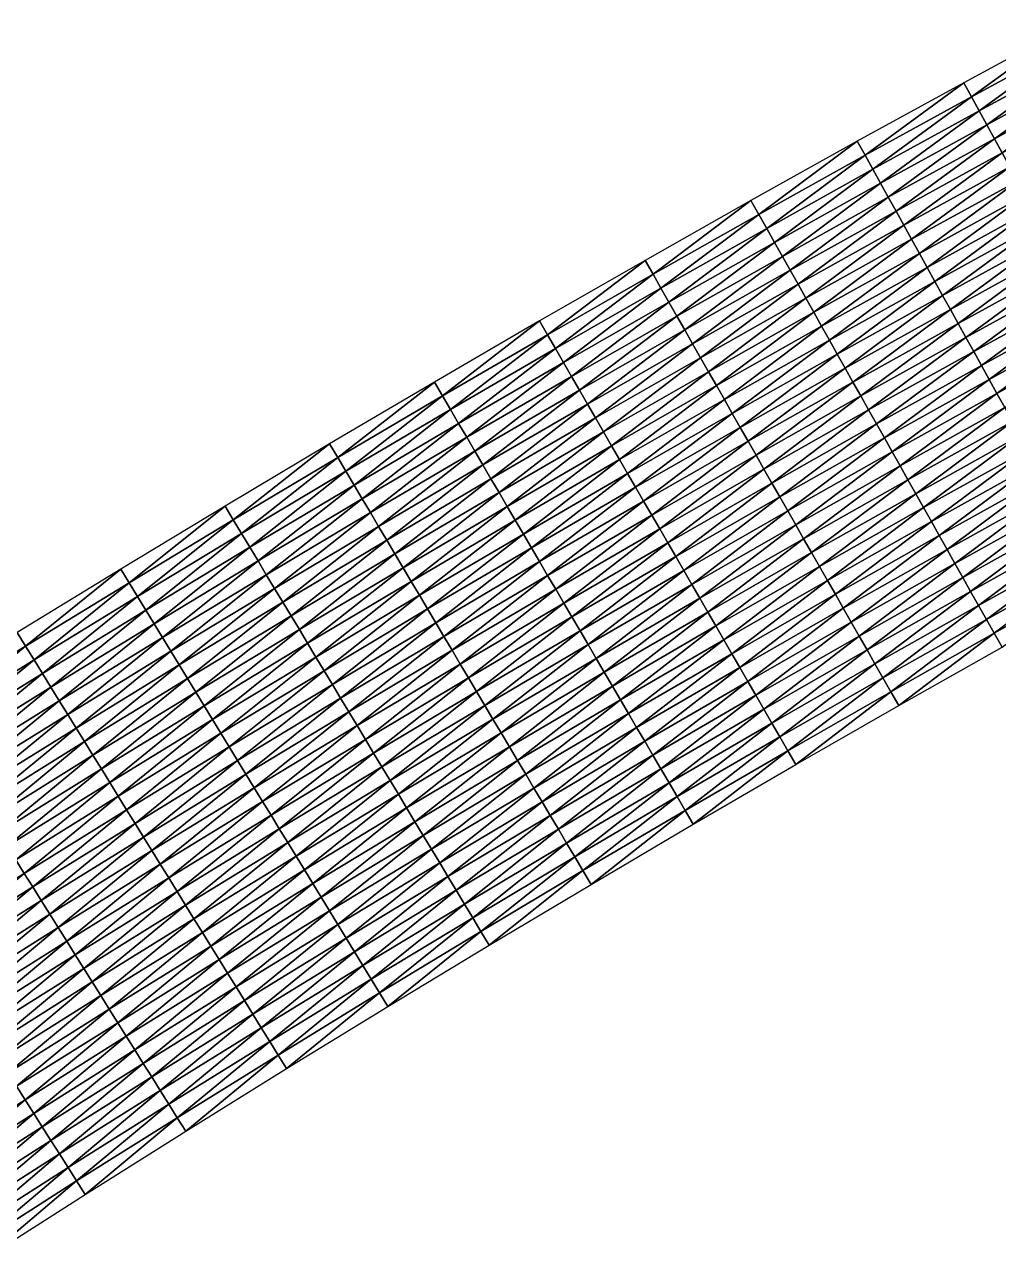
# Model space of a CAD drawing. Header units: metres. Extents: x 479979 to 482619, y 6959976 to 6961524.
# Drawn here: x 480524.2 to 480645.8, y 6960363.6 to 6960517.7 of the extents above; entities that cross this region are included whole.
import ezdxf

# ---------------------------------------------------------------- set-up
doc = ezdxf.new("R2010")
doc.units = ezdxf.units.M

msp = doc.modelspace()

# ---------------------------------------------------------------- meshes
at = {"layer": 'WORKING_PLATFORM_TOP'}
mesh = msp.add_polyface(dxfattribs=at)
corners = [(480628.63, 6960471.276, 10.293), (480641.752, 6960478.595, 10.262), (480640.783, 6960480.345, 10.27), (480645.628, 6960471.597, 10.23), (480658.753, 6960478.817, 10.196), (480657.794, 6960480.573, 10.204), (480644.659, 6960473.347, 10.238), (480656.835, 6960482.328, 10.212), (480643.69, 6960475.096, 10.246), (480655.877, 6960484.083, 10.22), (480642.721, 6960476.846, 10.254), (480654.918, 6960485.838, 10.228), (480653.959, 6960487.593, 10.236), (480653, 6960489.348, 10.244), (480639.813, 6960482.094, 10.278), (480652.041, 6960491.104, 10.252), (480638.844, 6960483.844, 10.285), (480651.083, 6960492.859, 10.259), (480637.875, 6960485.593, 10.293), (480650.124, 6960494.614, 10.267), (480636.906, 6960487.343, 10.301), (480649.165, 6960496.369, 9.855), (480635.937, 6960489.092, 9.9), (480648.206, 6960498.124, 9.783), (480634.968, 6960490.842, 9.817), (480647.247, 6960499.88, 9.791), (480633.999, 6960492.592, 9.825), (480646.288, 6960501.635, 9.799), (480633.03, 6960494.341, 9.833), (480645.33, 6960503.39, 9.807), (480632.06, 6960496.091, 9.841), (480644.371, 6960505.145, 9.815), (480631.091, 6960497.84, 9.849), (480643.412, 6960506.9, 9.823), (480630.122, 6960499.59, 9.857), (480642.453, 6960508.655, 9.83), (480629.153, 6960501.339, 9.865), (480641.494, 6960510.411, 9.838), (480665.282, 6960498.287, 10.215), (480664.334, 6960500.047, 10.223), (480663.385, 6960501.808, 10.231), (480662.437, 6960503.569, 9.807), (480661.488, 6960505.33, 9.747), (480660.54, 6960507.09, 9.754), (480659.591, 6960508.851, 9.762), (480658.643, 6960510.612, 9.77), (480657.694, 6960512.373, 9.778), (480656.746, 6960514.134, 9.786), (480655.797, 6960515.894, 9.794), (480654.849, 6960517.655, 9.802)]
mesh.append_faces([[corners[k] for k in face] for face in [(0, 1, 2), (3, 4, 5), (6, 5, 7), (6, 7, 8), (8, 7, 9), (8, 9, 10), (10, 9, 11), (10, 11, 1), (1, 11, 12), (1, 12, 2), (2, 12, 13), (2, 13, 14), (14, 13, 15), (14, 15, 16), (16, 15, 17), (16, 17, 18), (18, 17, 19), (18, 19, 20), (20, 19, 21), (20, 21, 22), (22, 21, 23), (22, 23, 24), (24, 23, 25), (24, 25, 26), (26, 25, 27), (26, 27, 28), (28, 27, 29), (30, 29, 31), (32, 31, 33), (34, 33, 35), (36, 35, 37), (13, 38, 15), (15, 39, 17), (17, 40, 19), (19, 41, 21), (21, 42, 23), (23, 42, 43), (23, 43, 25), (25, 43, 44), (25, 44, 27), (27, 44, 45), (27, 45, 29), (29, 45, 46), (29, 46, 31), (31, 46, 47), (31, 47, 33), (33, 47, 48), (33, 48, 35), (35, 48, 49), (35, 49, 37)]])
mesh = msp.add_polyface(dxfattribs=at)
corners = [(480611.593, 6960470.831, 10.354), (480624.712, 6960478.251, 10.325), (480623.733, 6960479.995, 10.333), (480610.604, 6960472.569, 10.362), (480622.753, 6960481.739, 9.944), (480609.614, 6960474.307, 9.985), (480621.774, 6960483.482, 9.849), (480608.624, 6960476.045, 9.878), (480620.794, 6960485.226, 9.857), (480607.634, 6960477.783, 9.886), (480619.815, 6960486.97, 9.865), (480606.645, 6960479.521, 9.894), (480618.835, 6960488.714, 9.873), (480605.655, 6960481.259, 9.902), (480617.856, 6960490.457, 9.881), (480604.665, 6960482.997, 9.91), (480616.877, 6960492.201, 9.888), (480603.675, 6960484.735, 9.918), (480615.897, 6960493.945, 9.896), (480602.686, 6960486.473, 9.925), (480614.918, 6960495.689, 9.904), (480601.696, 6960488.211, 9.933), (480627.65, 6960473.02, 10.301), (480640.783, 6960480.345, 10.27), (480639.813, 6960482.094, 10.278), (480626.671, 6960474.764, 10.309), (480638.844, 6960483.844, 10.285), (480625.691, 6960476.507, 10.317), (480637.875, 6960485.593, 10.293), (480636.906, 6960487.343, 10.301), (480635.937, 6960489.092, 9.9), (480634.968, 6960490.842, 9.817), (480633.999, 6960492.592, 9.825), (480633.03, 6960494.341, 9.833), (480632.06, 6960496.091, 9.841), (480631.091, 6960497.84, 9.849), (480630.122, 6960499.59, 9.857), (480629.153, 6960501.339, 9.865), (480628.184, 6960503.089, 9.873), (480645.33, 6960503.39, 9.807), (480644.371, 6960505.145, 9.815), (480643.412, 6960506.9, 9.823), (480642.453, 6960508.655, 9.83), (480641.494, 6960510.411, 9.838)]
mesh.append_faces([[corners[k] for k in face] for face in [(0, 1, 2), (3, 2, 4), (3, 4, 5), (5, 4, 6), (5, 6, 7), (7, 6, 8), (7, 8, 9), (9, 8, 10), (9, 10, 11), (11, 10, 12), (11, 12, 13), (13, 12, 14), (13, 14, 15), (15, 14, 16), (15, 16, 17), (17, 16, 18), (17, 18, 19), (19, 18, 20), (19, 20, 21), (22, 23, 24), (22, 24, 25), (25, 24, 26), (25, 26, 27), (27, 26, 28), (27, 28, 1), (1, 28, 29), (1, 29, 2), (2, 29, 30), (2, 30, 4), (4, 30, 31), (4, 31, 6), (6, 31, 32), (6, 32, 8), (8, 32, 33), (8, 33, 10), (10, 33, 34), (10, 34, 12), (12, 34, 35), (12, 35, 14), (14, 35, 36), (14, 36, 16), (16, 36, 37), (16, 37, 18), (18, 37, 38), (18, 38, 20), (33, 39, 34), (34, 40, 35), (35, 41, 36), (36, 42, 37), (37, 43, 38)]])
mesh = msp.add_polyface(dxfattribs=at)
corners = [(480568.423, 6960454.989, 9.956), (480581.449, 6960462.665, 9.935), (480580.438, 6960464.391, 9.944), (480567.402, 6960456.71, 9.964), (480579.428, 6960466.117, 9.952), (480566.382, 6960458.43, 9.972), (480578.418, 6960467.843, 9.96), (480565.362, 6960460.15, 9.98), (480577.408, 6960469.569, 9.968), (480564.341, 6960461.87, 9.989), (480576.397, 6960471.295, 9.976), (480563.321, 6960463.59, 9.997), (480575.387, 6960473.021, 9.984), (480562.3, 6960465.31, 10.005), (480586.5, 6960454.034, 10.395), (480599.519, 6960461.603, 10.372), (480598.519, 6960463.335, 10.38), (480585.489, 6960455.76, 10.403), (480597.519, 6960465.067, 10.388), (480584.479, 6960457.487, 10.411), (480596.519, 6960466.799, 10.025), (480583.469, 6960459.213, 10.062), (480595.519, 6960468.531, 9.904), (480582.459, 6960460.939, 9.927), (480594.519, 6960470.263, 9.912), (480593.519, 6960471.995, 9.92), (480592.519, 6960473.727, 9.928), (480591.519, 6960475.459, 9.936), (480590.519, 6960477.191, 9.944), (480589.519, 6960478.923, 9.952), (480588.519, 6960480.655, 9.96), (480600.519, 6960459.87, 10.364), (480612.583, 6960469.094, 10.346), (480611.593, 6960470.831, 10.354), (480610.604, 6960472.569, 10.362), (480609.614, 6960474.307, 9.985), (480608.624, 6960476.045, 9.878), (480607.634, 6960477.783, 9.886), (480606.645, 6960479.521, 9.894), (480605.655, 6960481.259, 9.902), (480604.665, 6960482.997, 9.91), (480603.675, 6960484.735, 9.918), (480602.686, 6960486.473, 9.925), (480601.696, 6960488.211, 9.933)]
mesh.append_faces([[corners[k] for k in face] for face in [(0, 1, 2), (3, 2, 4), (3, 4, 5), (5, 4, 6), (5, 6, 7), (7, 6, 8), (7, 8, 9), (9, 8, 10), (9, 10, 11), (11, 10, 12), (11, 12, 13), (14, 15, 16), (17, 16, 18), (19, 18, 20), (19, 20, 21), (21, 20, 22), (21, 22, 23), (23, 22, 24), (23, 24, 1), (1, 24, 25), (1, 25, 2), (2, 25, 26), (2, 26, 4), (4, 26, 27), (4, 27, 6), (6, 27, 28), (6, 28, 8), (8, 28, 29), (8, 29, 10), (10, 29, 30), (10, 30, 12), (31, 32, 15), (15, 33, 16), (16, 34, 18), (18, 35, 20), (20, 36, 22), (22, 36, 37), (22, 37, 24), (24, 37, 38), (24, 38, 25), (25, 38, 39), (25, 39, 26), (26, 39, 40), (26, 40, 27), (27, 40, 41), (27, 41, 28), (28, 41, 42), (28, 42, 29), (29, 42, 43), (29, 43, 30)]])
mesh = msp.add_polyface(dxfattribs=at)
corners = [(480633.367, 6960432.597, 9.678), (480646.26, 6960439.888, 9.65), (480645.28, 6960441.632, 9.658), (480632.378, 6960434.335, 9.686), (480644.301, 6960443.376, 9.666), (480631.388, 6960436.073, 9.694), (480643.321, 6960445.12, 9.674), (480630.398, 6960437.811, 9.702), (480642.342, 6960446.863, 9.682), (480629.408, 6960439.549, 9.71), (480641.362, 6960448.607, 9.69), (480628.419, 6960441.286, 9.718), (480640.383, 6960450.351, 9.698), (480627.429, 6960443.024, 9.726), (480639.403, 6960452.095, 9.706), (480626.439, 6960444.762, 9.734), (480638.424, 6960453.838, 9.944), (480658.227, 6960448.854, 9.627), (480657.258, 6960450.603, 9.635), (480656.289, 6960452.353, 9.643), (480655.319, 6960454.102, 9.651), (480654.35, 6960455.852, 9.659), (480653.381, 6960457.601, 9.667), (480652.412, 6960459.351, 9.675), (480651.443, 6960461.1, 9.9), (480650.474, 6960462.85, 10.19), (480637.445, 6960455.582, 10.221), (480649.505, 6960464.599, 10.198), (480636.465, 6960457.326, 10.229), (480648.536, 6960466.349, 10.206), (480635.486, 6960459.07, 10.237), (480647.566, 6960468.098, 10.214), (480634.506, 6960460.813, 10.245), (480646.597, 6960469.848, 10.222), (480633.527, 6960462.557, 10.253), (480645.628, 6960471.597, 10.23), (480632.547, 6960464.301, 10.261), (480644.659, 6960473.347, 10.238), (480631.568, 6960466.045, 10.269), (480643.69, 6960475.096, 10.246), (480630.589, 6960467.788, 10.277), (480642.721, 6960476.846, 10.254), (480629.609, 6960469.532, 10.285), (480641.752, 6960478.595, 10.262), (480661.629, 6960473.552, 10.173), (480660.671, 6960475.307, 10.181), (480659.712, 6960477.062, 10.188), (480658.753, 6960478.817, 10.196), (480657.794, 6960480.573, 10.204)]
mesh.append_faces([[corners[k] for k in face] for face in [(0, 1, 2), (0, 2, 3), (3, 2, 4), (3, 4, 5), (5, 4, 6), (5, 6, 7), (7, 6, 8), (9, 8, 10), (11, 10, 12), (13, 12, 14), (15, 14, 16), (1, 17, 2), (2, 17, 18), (2, 18, 4), (4, 18, 19), (4, 19, 6), (6, 19, 20), (6, 20, 8), (8, 20, 21), (8, 21, 10), (10, 21, 22), (10, 22, 12), (12, 22, 23), (12, 23, 14), (14, 23, 24), (14, 24, 16), (16, 24, 25), (16, 25, 26), (26, 25, 27), (26, 27, 28), (28, 27, 29), (28, 29, 30), (30, 29, 31), (30, 31, 32), (32, 31, 33), (32, 33, 34), (34, 33, 35), (34, 35, 36), (36, 35, 37), (36, 37, 38), (38, 37, 39), (38, 39, 40), (40, 39, 41), (40, 41, 42), (42, 41, 43), (27, 44, 29), (29, 45, 31), (31, 46, 33), (33, 47, 35), (35, 48, 37)]])
mesh = msp.add_polyface(dxfattribs=at)
corners = [(480608.519, 6960446.014, 10.3), (480621.491, 6960453.452, 10.274), (480620.501, 6960455.19, 10.282), (480607.519, 6960447.746, 10.308), (480619.511, 6960456.928, 10.29), (480606.519, 6960449.478, 10.316), (480618.521, 6960458.666, 10.298), (480605.519, 6960451.21, 10.324), (480617.532, 6960460.404, 10.306), (480604.519, 6960452.942, 10.332), (480616.542, 6960462.142, 10.314), (480603.519, 6960454.674, 10.34), (480615.552, 6960463.88, 10.322), (480602.519, 6960456.406, 10.348), (480614.562, 6960465.618, 10.33), (480601.519, 6960458.138, 10.356), (480613.573, 6960467.356, 10.338), (480600.519, 6960459.87, 10.364), (480612.583, 6960469.094, 10.346), (480599.519, 6960461.603, 10.372), (480611.593, 6960470.831, 10.354), (480598.519, 6960463.335, 10.38), (480610.604, 6960472.569, 10.362), (480597.519, 6960465.067, 10.388), (480609.614, 6960474.307, 9.985), (480596.519, 6960466.799, 10.025), (480608.624, 6960476.045, 9.878), (480625.449, 6960446.5, 9.985), (480638.424, 6960453.838, 9.944), (480637.445, 6960455.582, 10.221), (480624.46, 6960448.238, 10.25), (480636.465, 6960457.326, 10.229), (480623.47, 6960449.976, 10.258), (480635.486, 6960459.07, 10.237), (480622.48, 6960451.714, 10.266), (480634.506, 6960460.813, 10.245), (480633.527, 6960462.557, 10.253), (480632.547, 6960464.301, 10.261), (480631.568, 6960466.045, 10.269), (480630.589, 6960467.788, 10.277), (480629.609, 6960469.532, 10.285), (480628.63, 6960471.276, 10.293), (480627.65, 6960473.02, 10.301), (480626.671, 6960474.764, 10.309), (480625.691, 6960476.507, 10.317), (480624.712, 6960478.251, 10.325), (480623.733, 6960479.995, 10.333), (480641.752, 6960478.595, 10.262), (480640.783, 6960480.345, 10.27)]
mesh.append_faces([[corners[k] for k in face] for face in [(0, 1, 2), (3, 2, 4), (3, 4, 5), (5, 4, 6), (5, 6, 7), (7, 6, 8), (7, 8, 9), (9, 8, 10), (9, 10, 11), (11, 10, 12), (11, 12, 13), (13, 12, 14), (13, 14, 15), (15, 14, 16), (15, 16, 17), (17, 16, 18), (19, 18, 20), (21, 20, 22), (23, 22, 24), (25, 24, 26), (27, 28, 29), (30, 29, 31), (30, 31, 32), (32, 31, 33), (32, 33, 34), (34, 33, 35), (34, 35, 1), (1, 35, 36), (1, 36, 2), (2, 36, 37), (2, 37, 4), (4, 37, 38), (4, 38, 6), (6, 38, 39), (6, 39, 8), (8, 39, 40), (8, 40, 10), (10, 40, 41), (10, 41, 12), (12, 41, 42), (12, 42, 14), (14, 42, 43), (14, 43, 16), (16, 43, 44), (16, 44, 18), (18, 44, 45), (18, 45, 20), (20, 46, 22), (40, 47, 41), (41, 48, 42)]])
mesh = msp.add_polyface(dxfattribs=at)
corners = [(480532.767, 6960426.395, 10.478), (480545.628, 6960434.283, 10.466), (480544.587, 6960435.991, 10.158), (480531.716, 6960428.097, 10.185), (480543.547, 6960437.699, 9.982), (480530.666, 6960429.799, 9.994), (480542.506, 6960439.407, 9.99), (480529.615, 6960431.501, 10.002), (480541.465, 6960441.115, 9.998), (480528.564, 6960433.203, 10.01), (480540.425, 6960442.823, 10.006), (480527.514, 6960434.905, 10.018), (480539.384, 6960444.531, 10.014), (480526.463, 6960436.606, 10.027), (480538.344, 6960446.239, 10.022), (480525.413, 6960438.308, 10.035), (480537.303, 6960447.947, 10.03), (480550.831, 6960425.744, 10.425), (480563.686, 6960433.524, 10.41), (480562.656, 6960435.239, 10.418), (480549.79, 6960427.452, 10.434), (480561.625, 6960436.953, 10.426), (480548.75, 6960429.159, 10.442), (480560.595, 6960438.667, 10.434), (480547.709, 6960430.867, 10.45), (480559.564, 6960440.381, 10.442), (480546.669, 6960432.575, 10.458), (480558.534, 6960442.095, 10.45), (480557.503, 6960443.809, 10.128), (480556.473, 6960445.523, 9.966), (480555.442, 6960447.237, 9.975), (480554.411, 6960448.951, 9.983), (480553.381, 6960450.665, 9.991), (480552.35, 6960452.379, 9.999), (480551.32, 6960454.093, 10.007), (480550.289, 6960455.807, 10.015), (480549.259, 6960457.521, 10.023), (480536.262, 6960449.655, 10.038), (480569.443, 6960453.269, 9.948), (480568.423, 6960454.989, 9.956), (480567.402, 6960456.71, 9.964), (480566.382, 6960458.43, 9.972), (480565.362, 6960460.15, 9.98), (480564.341, 6960461.87, 9.989), (480563.321, 6960463.59, 9.997), (480562.3, 6960465.31, 10.005)]
mesh.append_faces([[corners[k] for k in face] for face in [(0, 1, 2), (3, 2, 4), (3, 4, 5), (5, 4, 6), (5, 6, 7), (7, 6, 8), (7, 8, 9), (9, 8, 10), (11, 10, 12), (13, 12, 14), (15, 14, 16), (17, 18, 19), (20, 19, 21), (20, 21, 22), (22, 21, 23), (22, 23, 24), (24, 23, 25), (24, 25, 26), (26, 25, 27), (26, 27, 1), (1, 27, 28), (1, 28, 2), (2, 28, 29), (2, 29, 4), (4, 29, 30), (4, 30, 6), (6, 30, 31), (6, 31, 8), (8, 31, 32), (8, 32, 10), (10, 32, 33), (10, 33, 12), (12, 33, 34), (12, 34, 14), (14, 34, 35), (14, 35, 16), (16, 35, 36), (16, 36, 37), (28, 38, 29), (29, 39, 30), (30, 40, 31), (31, 41, 32), (32, 41, 42), (32, 42, 33), (33, 42, 43), (33, 43, 34), (34, 43, 44), (34, 44, 35), (35, 44, 45), (35, 45, 36)]])
mesh = msp.add_polyface(dxfattribs=at)
corners = [(480561.625, 6960436.953, 10.426), (480574.545, 6960444.669, 10.408), (480573.525, 6960446.389, 10.416), (480560.595, 6960438.667, 10.434), (480572.505, 6960448.109, 10.424), (480559.564, 6960440.381, 10.442), (480571.484, 6960449.829, 10.432), (480558.534, 6960442.095, 10.45), (480570.464, 6960451.549, 10.096), (480557.503, 6960443.809, 10.128), (480569.443, 6960453.269, 9.948), (480556.473, 6960445.523, 9.966), (480568.423, 6960454.989, 9.956), (480555.442, 6960447.237, 9.975), (480567.402, 6960456.71, 9.964), (480554.411, 6960448.951, 9.983), (480566.382, 6960458.43, 9.972), (480578.627, 6960437.788, 10.376), (480591.551, 6960445.404, 10.355), (480590.541, 6960447.13, 10.363), (480577.607, 6960439.509, 10.384), (480589.53, 6960448.856, 10.371), (480576.586, 6960441.229, 10.392), (480588.52, 6960450.582, 10.379), (480575.566, 6960442.949, 10.4), (480587.51, 6960452.308, 10.387), (480586.5, 6960454.034, 10.395), (480585.489, 6960455.76, 10.403), (480584.479, 6960457.487, 10.411), (480583.469, 6960459.213, 10.062), (480582.459, 6960460.939, 9.927), (480581.449, 6960462.665, 9.935), (480580.438, 6960464.391, 9.944), (480595.592, 6960438.499, 10.323), (480608.519, 6960446.014, 10.3), (480607.519, 6960447.746, 10.308), (480594.582, 6960440.226, 10.331), (480606.519, 6960449.478, 10.316), (480593.571, 6960441.952, 10.339), (480605.519, 6960451.21, 10.324), (480592.561, 6960443.678, 10.347), (480604.519, 6960452.942, 10.332), (480603.519, 6960454.674, 10.34), (480602.519, 6960456.406, 10.348), (480601.519, 6960458.138, 10.356), (480600.519, 6960459.87, 10.364), (480599.519, 6960461.603, 10.372), (480598.519, 6960463.335, 10.38), (480597.519, 6960465.067, 10.388)]
mesh.append_faces([[corners[k] for k in face] for face in [(0, 1, 2), (3, 2, 4), (3, 4, 5), (5, 4, 6), (5, 6, 7), (7, 6, 8), (7, 8, 9), (9, 8, 10), (11, 10, 12), (13, 12, 14), (15, 14, 16), (17, 18, 19), (20, 19, 21), (20, 21, 22), (22, 21, 23), (22, 23, 24), (24, 23, 25), (24, 25, 1), (1, 25, 26), (1, 26, 2), (2, 26, 27), (2, 27, 4), (4, 27, 28), (4, 28, 6), (6, 28, 29), (6, 29, 8), (8, 29, 30), (8, 30, 10), (10, 30, 31), (10, 31, 12), (12, 32, 14), (33, 34, 35), (36, 35, 37), (36, 37, 38), (38, 37, 39), (38, 39, 40), (40, 39, 41), (40, 41, 18), (18, 41, 42), (18, 42, 19), (19, 42, 43), (19, 43, 21), (21, 43, 44), (21, 44, 23), (23, 44, 45), (23, 45, 25), (25, 45, 46), (25, 46, 26), (26, 47, 27), (27, 48, 28)]])
mesh = msp.add_polyface(dxfattribs=at)
corners = [(480607.715, 6960417.786, 9.727), (480620.519, 6960425.229, 9.704), (480619.519, 6960426.962, 9.712), (480606.704, 6960419.512, 9.735), (480618.519, 6960428.694, 9.72), (480605.694, 6960421.238, 9.743), (480617.519, 6960430.426, 9.728), (480604.684, 6960422.965, 9.751), (480616.519, 6960432.158, 9.736), (480603.674, 6960424.691, 9.759), (480615.519, 6960433.89, 9.744), (480602.663, 6960426.417, 9.767), (480614.519, 6960435.622, 9.752), (480601.653, 6960428.143, 9.775), (480613.519, 6960437.354, 9.76), (480600.643, 6960429.869, 9.783), (480612.519, 6960439.086, 10.025), (480599.633, 6960431.595, 10.062), (480611.519, 6960440.818, 10.276), (480598.623, 6960433.321, 10.299), (480610.519, 6960442.55, 10.284), (480597.612, 6960435.047, 10.307), (480609.519, 6960444.282, 10.292), (480596.602, 6960436.773, 10.315), (480608.519, 6960446.014, 10.3), (480633.367, 6960432.597, 9.678), (480632.378, 6960434.335, 9.686), (480631.388, 6960436.073, 9.694), (480630.398, 6960437.811, 9.702), (480629.408, 6960439.549, 9.71), (480628.419, 6960441.286, 9.718), (480627.429, 6960443.024, 9.726), (480626.439, 6960444.762, 9.734), (480625.449, 6960446.5, 9.985), (480624.46, 6960448.238, 10.25), (480623.47, 6960449.976, 10.258), (480622.48, 6960451.714, 10.266), (480621.491, 6960453.452, 10.274), (480620.501, 6960455.19, 10.282), (480607.519, 6960447.746, 10.308), (480642.342, 6960446.863, 9.682), (480641.362, 6960448.607, 9.69), (480640.383, 6960450.351, 9.698), (480639.403, 6960452.095, 9.706), (480638.424, 6960453.838, 9.944), (480637.445, 6960455.582, 10.221)]
mesh.append_faces([[corners[k] for k in face] for face in [(0, 1, 2), (0, 2, 3), (3, 2, 4), (3, 4, 5), (5, 4, 6), (5, 6, 7), (7, 6, 8), (7, 8, 9), (9, 8, 10), (9, 10, 11), (11, 10, 12), (11, 12, 13), (13, 12, 14), (13, 14, 15), (15, 14, 16), (17, 16, 18), (19, 18, 20), (21, 20, 22), (23, 22, 24), (1, 25, 26), (1, 26, 2), (2, 26, 27), (2, 27, 4), (4, 27, 28), (4, 28, 6), (6, 28, 29), (6, 29, 8), (8, 29, 30), (8, 30, 10), (10, 30, 31), (10, 31, 12), (12, 31, 32), (12, 32, 14), (14, 32, 33), (14, 33, 16), (16, 33, 34), (16, 34, 18), (18, 34, 35), (18, 35, 20), (20, 35, 36), (20, 36, 22), (22, 36, 37), (22, 37, 24), (24, 38, 39), (28, 40, 29), (29, 41, 30), (30, 42, 31), (31, 43, 32), (32, 44, 33), (33, 45, 34)]])
mesh = msp.add_polyface(dxfattribs=at)
corners = [(480514.67, 6960398.565, 10.439), (480527.374, 6960406.562, 10.432), (480526.313, 6960408.257, 10.44), (480513.6, 6960400.255, 10.447), (480525.253, 6960409.953, 10.448), (480512.529, 6960401.944, 10.455), (480524.192, 6960411.649, 10.456), (480511.459, 6960403.634, 10.463), (480523.132, 6960413.344, 10.464), (480510.389, 6960405.323, 10.471), (480522.071, 6960415.04, 10.472), (480509.319, 6960407.013, 10.479), (480521.011, 6960416.736, 10.48), (480508.248, 6960408.702, 10.487), (480519.95, 6960418.431, 10.488), (480507.178, 6960410.392, 10.495), (480518.89, 6960420.127, 10.209), (480506.108, 6960412.081, 10.23), (480517.829, 6960421.823, 10.004), (480505.037, 6960413.771, 10.011), (480516.769, 6960423.518, 10.012), (480529.495, 6960403.17, 10.416), (480541.172, 6960412.781, 10.414), (480528.434, 6960404.866, 10.424), (480540.121, 6960414.483, 10.422), (480539.071, 6960416.185, 10.43), (480538.02, 6960417.886, 10.438), (480536.969, 6960419.588, 10.446), (480535.919, 6960421.29, 10.454), (480534.868, 6960422.992, 10.462), (480533.817, 6960424.694, 10.47), (480532.767, 6960426.395, 10.478), (480531.716, 6960428.097, 10.185), (480530.666, 6960429.799, 9.994), (480529.615, 6960431.501, 10.002), (480528.564, 6960433.203, 10.01), (480515.708, 6960425.214, 10.02), (480527.514, 6960434.905, 10.018), (480514.648, 6960426.91, 10.028), (480526.463, 6960436.606, 10.027), (480513.587, 6960428.605, 10.036), (480525.413, 6960438.308, 10.035), (480512.527, 6960430.301, 10.044), (480524.362, 6960440.01, 10.043), (480511.466, 6960431.997, 10.052), (480523.311, 6960441.712, 10.051), (480510.406, 6960433.692, 10.06), (480540.425, 6960442.823, 10.006), (480539.384, 6960444.531, 10.014), (480538.344, 6960446.239, 10.022), (480537.303, 6960447.947, 10.03), (480536.262, 6960449.655, 10.038)]
mesh.append_faces([[corners[k] for k in face] for face in [(0, 1, 2), (3, 2, 4), (5, 4, 6), (5, 6, 7), (7, 6, 8), (7, 8, 9), (9, 8, 10), (9, 10, 11), (11, 10, 12), (13, 12, 14), (15, 14, 16), (17, 16, 18), (19, 18, 20), (21, 22, 23), (23, 24, 1), (1, 25, 2), (2, 26, 4), (4, 27, 6), (6, 27, 28), (6, 28, 8), (8, 28, 29), (8, 29, 10), (10, 29, 30), (10, 30, 12), (12, 30, 31), (12, 31, 14), (14, 31, 32), (14, 32, 16), (16, 32, 33), (16, 33, 18), (18, 33, 34), (18, 34, 20), (20, 34, 35), (20, 35, 36), (36, 35, 37), (36, 37, 38), (38, 37, 39), (38, 39, 40), (40, 39, 41), (40, 41, 42), (42, 41, 43), (42, 43, 44), (44, 43, 45), (44, 45, 46), (35, 47, 37), (37, 48, 39), (39, 49, 41), (41, 50, 43), (43, 50, 51), (43, 51, 45)]])
mesh = msp.add_polyface(dxfattribs=at)
corners = [(480566.441, 6960400.124, 9.805), (480579.145, 6960407.814, 9.79), (480578.114, 6960409.528, 9.798), (480565.4, 6960401.832, 9.813), (480577.084, 6960411.242, 9.806), (480564.359, 6960403.54, 9.821), (480576.053, 6960412.956, 9.814), (480563.319, 6960405.248, 9.829), (480575.023, 6960414.67, 9.822), (480562.278, 6960406.956, 9.837), (480573.992, 6960416.384, 10.128), (480561.237, 6960408.664, 10.158), (480572.962, 6960418.098, 10.338), (480560.197, 6960410.372, 10.353), (480571.931, 6960419.812, 10.346), (480559.156, 6960412.08, 10.361), (480570.9, 6960421.526, 10.354), (480558.116, 6960413.788, 10.369), (480569.87, 6960423.24, 10.362), (480557.075, 6960415.496, 10.377), (480568.839, 6960424.954, 10.37), (480556.034, 6960417.204, 10.385), (480567.809, 6960426.668, 10.378), (480554.994, 6960418.912, 10.393), (480566.778, 6960428.382, 10.386), (480553.953, 6960420.62, 10.401), (480565.748, 6960430.096, 10.394), (480589.852, 6960418.867, 9.788), (480588.831, 6960420.588, 9.796), (480587.811, 6960422.308, 9.804), (480586.791, 6960424.028, 10.096), (480585.77, 6960425.748, 10.32), (480584.75, 6960427.468, 10.328), (480583.729, 6960429.188, 10.336), (480582.709, 6960430.908, 10.344), (480581.688, 6960432.628, 10.352), (480580.668, 6960434.348, 10.36), (480579.648, 6960436.068, 10.368), (480578.627, 6960437.788, 10.376), (480577.607, 6960439.509, 10.384), (480564.717, 6960431.81, 10.402), (480576.586, 6960441.229, 10.392), (480563.686, 6960433.524, 10.41), (480575.566, 6960442.949, 10.4), (480562.656, 6960435.239, 10.418), (480574.545, 6960444.669, 10.408), (480561.625, 6960436.953, 10.426), (480573.525, 6960446.389, 10.416), (480560.595, 6960438.667, 10.434), (480590.541, 6960447.13, 10.363)]
mesh.append_faces([[corners[k] for k in face] for face in [(0, 1, 2), (3, 2, 4), (3, 4, 5), (5, 4, 6), (5, 6, 7), (7, 6, 8), (7, 8, 9), (9, 8, 10), (9, 10, 11), (11, 10, 12), (11, 12, 13), (13, 12, 14), (13, 14, 15), (15, 14, 16), (15, 16, 17), (17, 16, 18), (19, 18, 20), (21, 20, 22), (23, 22, 24), (25, 24, 26), (2, 27, 4), (4, 28, 6), (6, 29, 8), (8, 30, 10), (10, 30, 31), (10, 31, 12), (12, 31, 32), (12, 32, 14), (14, 32, 33), (14, 33, 16), (16, 33, 34), (16, 34, 18), (18, 34, 35), (18, 35, 20), (20, 35, 36), (20, 36, 22), (22, 36, 37), (22, 37, 24), (24, 37, 38), (24, 38, 26), (26, 38, 39), (26, 39, 40), (40, 39, 41), (40, 41, 42), (42, 41, 43), (42, 43, 44), (44, 43, 45), (44, 45, 46), (46, 47, 48), (38, 49, 39)]])
mesh = msp.add_polyface(dxfattribs=at)
corners = [(480582.237, 6960402.672, 9.765), (480594.954, 6960410.267, 9.748), (480593.934, 6960411.987, 9.756), (480581.206, 6960404.386, 9.773), (480592.913, 6960413.707, 9.764), (480580.175, 6960406.1, 9.782), (480591.893, 6960415.427, 9.772), (480579.145, 6960407.814, 9.79), (480590.872, 6960417.147, 9.78), (480578.114, 6960409.528, 9.798), (480589.852, 6960418.867, 9.788), (480577.084, 6960411.242, 9.806), (480588.831, 6960420.588, 9.796), (480576.053, 6960412.956, 9.814), (480587.811, 6960422.308, 9.804), (480575.023, 6960414.67, 9.822), (480586.791, 6960424.028, 10.096), (480607.715, 6960417.786, 9.727), (480606.704, 6960419.512, 9.735), (480605.694, 6960421.238, 9.743), (480604.684, 6960422.965, 9.751), (480603.674, 6960424.691, 9.759), (480602.663, 6960426.417, 9.767), (480601.653, 6960428.143, 9.775), (480600.643, 6960429.869, 9.783), (480599.633, 6960431.595, 10.062), (480598.623, 6960433.321, 10.299), (480585.77, 6960425.748, 10.32), (480597.612, 6960435.047, 10.307), (480584.75, 6960427.468, 10.328), (480596.602, 6960436.773, 10.315), (480583.729, 6960429.188, 10.336), (480595.592, 6960438.499, 10.323), (480582.709, 6960430.908, 10.344), (480594.582, 6960440.226, 10.331), (480581.688, 6960432.628, 10.352), (480593.571, 6960441.952, 10.339), (480580.668, 6960434.348, 10.36), (480592.561, 6960443.678, 10.347), (480579.648, 6960436.068, 10.368), (480591.551, 6960445.404, 10.355), (480578.627, 6960437.788, 10.376), (480612.519, 6960439.086, 10.025), (480611.519, 6960440.818, 10.276), (480610.519, 6960442.55, 10.284), (480609.519, 6960444.282, 10.292), (480608.519, 6960446.014, 10.3), (480607.519, 6960447.746, 10.308)]
mesh.append_faces([[corners[k] for k in face] for face in [(0, 1, 2), (0, 2, 3), (3, 2, 4), (3, 4, 5), (5, 4, 6), (5, 6, 7), (7, 6, 8), (7, 8, 9), (9, 8, 10), (11, 10, 12), (13, 12, 14), (15, 14, 16), (1, 17, 18), (1, 18, 2), (2, 18, 19), (2, 19, 4), (4, 19, 20), (4, 20, 6), (6, 20, 21), (6, 21, 8), (8, 21, 22), (8, 22, 10), (10, 22, 23), (10, 23, 12), (12, 23, 24), (12, 24, 14), (14, 24, 25), (14, 25, 16), (16, 25, 26), (16, 26, 27), (27, 26, 28), (27, 28, 29), (29, 28, 30), (29, 30, 31), (31, 30, 32), (31, 32, 33), (33, 32, 34), (33, 34, 35), (35, 34, 36), (35, 36, 37), (37, 36, 38), (37, 38, 39), (39, 38, 40), (39, 40, 41), (24, 42, 25), (25, 43, 26), (26, 44, 28), (28, 45, 30), (30, 46, 32), (32, 47, 34)]])
mesh = msp.add_polyface(dxfattribs=at)
corners = [(480531.616, 6960399.779, 10.399), (480544.324, 6960407.675, 10.39), (480543.273, 6960409.377, 10.398), (480530.555, 6960401.475, 10.407), (480542.222, 6960411.079, 10.406), (480529.495, 6960403.17, 10.416), (480541.172, 6960412.781, 10.414), (480528.434, 6960404.866, 10.424), (480540.121, 6960414.483, 10.422), (480527.374, 6960406.562, 10.432), (480539.071, 6960416.185, 10.43), (480526.313, 6960408.257, 10.44), (480538.02, 6960417.886, 10.438), (480525.253, 6960409.953, 10.448), (480536.969, 6960419.588, 10.446), (480549.577, 6960399.166, 9.849), (480562.278, 6960406.956, 9.837), (480561.237, 6960408.664, 10.158), (480548.526, 6960400.868, 10.185), (480560.197, 6960410.372, 10.353), (480547.475, 6960402.57, 10.366), (480559.156, 6960412.08, 10.361), (480546.425, 6960404.272, 10.374), (480558.116, 6960413.788, 10.369), (480545.374, 6960405.974, 10.382), (480557.075, 6960415.496, 10.377), (480556.034, 6960417.204, 10.385), (480554.994, 6960418.912, 10.393), (480553.953, 6960420.62, 10.401), (480552.912, 6960422.328, 10.409), (480551.872, 6960424.036, 10.417), (480550.831, 6960425.744, 10.425), (480549.79, 6960427.452, 10.434), (480548.75, 6960429.159, 10.442), (480535.919, 6960421.29, 10.454), (480547.709, 6960430.867, 10.45), (480534.868, 6960422.992, 10.462), (480546.669, 6960432.575, 10.458), (480533.817, 6960424.694, 10.47), (480545.628, 6960434.283, 10.466), (480532.767, 6960426.395, 10.478), (480544.587, 6960435.991, 10.158), (480531.716, 6960428.097, 10.185), (480569.87, 6960423.24, 10.362), (480568.839, 6960424.954, 10.37), (480567.809, 6960426.668, 10.378), (480566.778, 6960428.382, 10.386), (480565.748, 6960430.096, 10.394), (480564.717, 6960431.81, 10.402), (480563.686, 6960433.524, 10.41), (480562.656, 6960435.239, 10.418)]
mesh.append_faces([[corners[k] for k in face] for face in [(0, 1, 2), (3, 2, 4), (3, 4, 5), (5, 4, 6), (7, 6, 8), (9, 8, 10), (11, 10, 12), (13, 12, 14), (15, 16, 17), (18, 17, 19), (18, 19, 20), (20, 19, 21), (20, 21, 22), (22, 21, 23), (22, 23, 24), (24, 23, 25), (24, 25, 1), (1, 25, 26), (1, 26, 2), (2, 26, 27), (2, 27, 4), (4, 27, 28), (4, 28, 6), (6, 28, 29), (6, 29, 8), (8, 29, 30), (8, 30, 10), (10, 30, 31), (10, 31, 12), (12, 31, 32), (12, 32, 14), (14, 32, 33), (14, 33, 34), (34, 33, 35), (34, 35, 36), (36, 35, 37), (36, 37, 38), (38, 37, 39), (38, 39, 40), (40, 41, 42), (23, 43, 25), (25, 44, 26), (26, 45, 27), (27, 46, 28), (28, 47, 29), (29, 47, 48), (29, 48, 30), (30, 48, 49), (30, 49, 31), (31, 50, 32)]])
mesh = msp.add_polyface(dxfattribs=at)
corners = [(480519.29, 6960363.56, 9.814), (480531.795, 6960371.533, 9.81), (480530.725, 6960373.223, 9.818), (480518.21, 6960365.244, 9.822), (480529.655, 6960374.912, 9.826), (480517.13, 6960366.927, 9.83), (480528.584, 6960376.602, 9.834), (480516.05, 6960368.61, 9.838), (480527.514, 6960378.291, 9.842), (480514.97, 6960370.294, 9.846), (480526.444, 6960379.981, 9.85), (480513.89, 6960371.977, 9.854), (480525.373, 6960381.67, 9.858), (480512.81, 6960373.66, 9.862), (480524.303, 6960383.36, 9.866), (480511.73, 6960375.344, 9.87), (480523.233, 6960385.049, 10.23), (480510.65, 6960377.027, 10.249), (480522.162, 6960386.739, 10.382), (480509.57, 6960378.71, 10.386), (480521.092, 6960388.428, 10.39), (480508.49, 6960380.394, 10.394), (480520.022, 6960390.118, 10.398), (480507.41, 6960382.077, 10.402), (480518.951, 6960391.807, 10.406), (480543.282, 6960381.127, 9.811), (480542.221, 6960382.822, 9.819), (480541.161, 6960384.518, 9.827), (480540.1, 6960386.214, 9.835), (480539.04, 6960387.909, 9.843), (480537.979, 6960389.605, 9.851), (480536.918, 6960391.301, 9.859), (480535.858, 6960392.996, 10.209), (480534.797, 6960394.692, 10.375), (480533.737, 6960396.388, 10.383), (480532.676, 6960398.083, 10.391), (480531.616, 6960399.779, 10.399), (480530.555, 6960401.475, 10.407), (480517.881, 6960393.497, 10.414), (480529.495, 6960403.17, 10.416), (480516.811, 6960395.186, 10.422), (480528.434, 6960404.866, 10.424), (480515.74, 6960396.876, 10.43), (480527.374, 6960406.562, 10.432), (480514.67, 6960398.565, 10.439), (480526.313, 6960408.257, 10.44), (480513.6, 6960400.255, 10.447), (480525.253, 6960409.953, 10.448), (480512.529, 6960401.944, 10.455), (480543.273, 6960409.377, 10.398)]
mesh.append_faces([[corners[k] for k in face] for face in [(0, 1, 2), (0, 2, 3), (3, 2, 4), (3, 4, 5), (5, 4, 6), (5, 6, 7), (7, 6, 8), (7, 8, 9), (9, 8, 10), (9, 10, 11), (11, 10, 12), (11, 12, 13), (13, 12, 14), (13, 14, 15), (15, 14, 16), (17, 16, 18), (19, 18, 20), (21, 20, 22), (23, 22, 24), (1, 25, 2), (2, 26, 4), (4, 27, 6), (6, 28, 8), (8, 28, 29), (8, 29, 10), (10, 29, 30), (10, 30, 12), (12, 30, 31), (12, 31, 14), (14, 31, 32), (14, 32, 16), (16, 32, 33), (16, 33, 18), (18, 33, 34), (18, 34, 20), (20, 34, 35), (20, 35, 22), (22, 35, 36), (22, 36, 24), (24, 36, 37), (24, 37, 38), (38, 37, 39), (38, 39, 40), (40, 39, 41), (40, 41, 42), (42, 41, 43), (42, 43, 44), (44, 45, 46), (46, 47, 48), (36, 49, 37)]])
mesh = msp.add_polyface(dxfattribs=at)
corners = [(480531.795, 6960371.533, 9.81), (480544.342, 6960379.431, 9.803), (480543.282, 6960381.127, 9.811), (480530.725, 6960373.223, 9.818), (480542.221, 6960382.822, 9.819), (480529.655, 6960374.912, 9.826), (480541.161, 6960384.518, 9.827), (480528.584, 6960376.602, 9.834), (480540.1, 6960386.214, 9.835), (480556.931, 6960387.254, 9.793), (480555.88, 6960388.955, 9.801), (480554.83, 6960390.657, 9.809), (480553.779, 6960392.359, 9.817), (480552.729, 6960394.061, 9.825), (480551.678, 6960395.763, 9.833), (480539.04, 6960387.909, 9.843), (480550.627, 6960397.464, 9.841), (480537.979, 6960389.605, 9.851), (480549.577, 6960399.166, 9.849), (480536.918, 6960391.301, 9.859), (480548.526, 6960400.868, 10.185), (480535.858, 6960392.996, 10.209), (480547.475, 6960402.57, 10.366), (480534.797, 6960394.692, 10.375), (480546.425, 6960404.272, 10.374), (480533.737, 6960396.388, 10.383), (480545.374, 6960405.974, 10.382), (480532.676, 6960398.083, 10.391), (480544.324, 6960407.675, 10.39), (480531.616, 6960399.779, 10.399), (480569.562, 6960395, 9.781), (480568.522, 6960396.708, 9.789), (480567.481, 6960398.416, 9.797), (480566.441, 6960400.124, 9.805), (480565.4, 6960401.832, 9.813), (480564.359, 6960403.54, 9.821), (480563.319, 6960405.248, 9.829), (480562.278, 6960406.956, 9.837), (480561.237, 6960408.664, 10.158), (480582.237, 6960402.672, 9.765), (480581.206, 6960404.386, 9.773), (480580.175, 6960406.1, 9.782), (480579.145, 6960407.814, 9.79), (480578.114, 6960409.528, 9.798)]
mesh.append_faces([[corners[k] for k in face] for face in [(0, 1, 2), (3, 2, 4), (5, 4, 6), (7, 6, 8), (1, 9, 10), (1, 10, 2), (2, 10, 11), (2, 11, 4), (4, 11, 12), (4, 12, 6), (6, 12, 13), (6, 13, 8), (8, 13, 14), (8, 14, 15), (15, 14, 16), (15, 16, 17), (17, 16, 18), (17, 18, 19), (19, 18, 20), (19, 20, 21), (21, 20, 22), (21, 22, 23), (23, 22, 24), (23, 24, 25), (25, 24, 26), (25, 26, 27), (27, 26, 28), (27, 28, 29), (9, 30, 31), (9, 31, 10), (10, 31, 32), (10, 32, 11), (11, 32, 33), (11, 33, 12), (12, 33, 34), (12, 34, 13), (13, 34, 35), (13, 35, 14), (14, 35, 36), (14, 36, 16), (16, 36, 37), (16, 37, 18), (18, 38, 20), (30, 39, 40), (30, 40, 31), (31, 40, 41), (31, 41, 32), (32, 41, 42), (32, 42, 33), (33, 43, 34)]])

doc.saveas('drawing.dxf')
